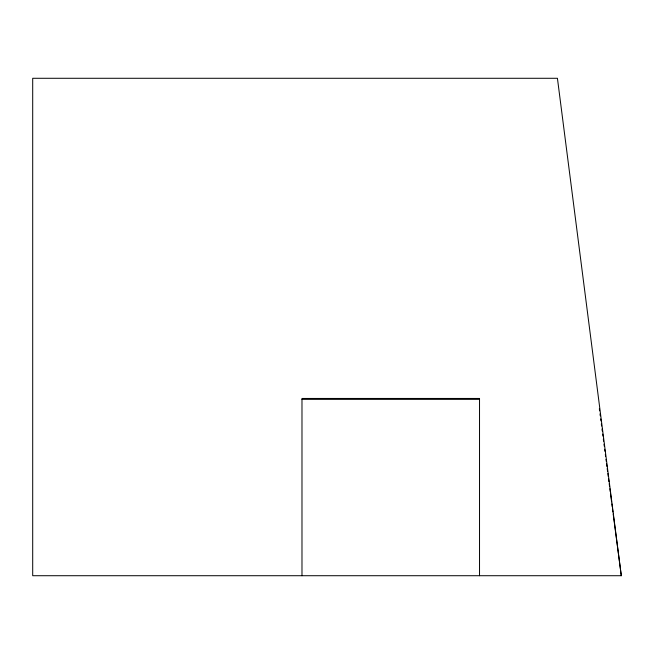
<?xml version="1.0" encoding="UTF-8"?>
<svg xmlns="http://www.w3.org/2000/svg" width="654" height="654" viewBox="0 0 654 654"><rect width="100%" height="100%" fill="white"/><g stroke="black" fill="none" stroke-linecap="round" stroke-linejoin="round"><path stroke-width="0.98" d="M301.984 399.349L479.529 399.349M621.3 575.716L32.7 575.716L32.7 78.284L557.429 78.284L621.3 575.716L613.182 514.011M599.342 408.807L599.612 410.826M600.012 413.868L600.274 415.887M600.674 418.92L600.944 420.947M601.337 423.98L601.606 426.007M602.007 429.04L602.269 431.06M602.669 434.093L602.939 436.12M603.34 439.153L603.601 441.18M604.002 444.213L604.271 446.232M604.664 449.265L604.934 451.293M605.334 454.326L605.596 456.353M605.996 459.386L606.266 461.405M606.528 463.433L606.928 466.466M607.198 468.485L607.591 471.526M607.86 473.545L608.261 476.578M608.522 478.605L608.923 481.638M609.193 483.666L609.593 486.699M609.855 488.718L610.256 491.751M610.525 493.778L611.588 501.871M611.85 503.891L612.25 506.924M612.52 508.951L612.921 511.984M479.529 575.716L479.529 398.45L301.984 398.45L301.984 575.716"/></g></svg>
